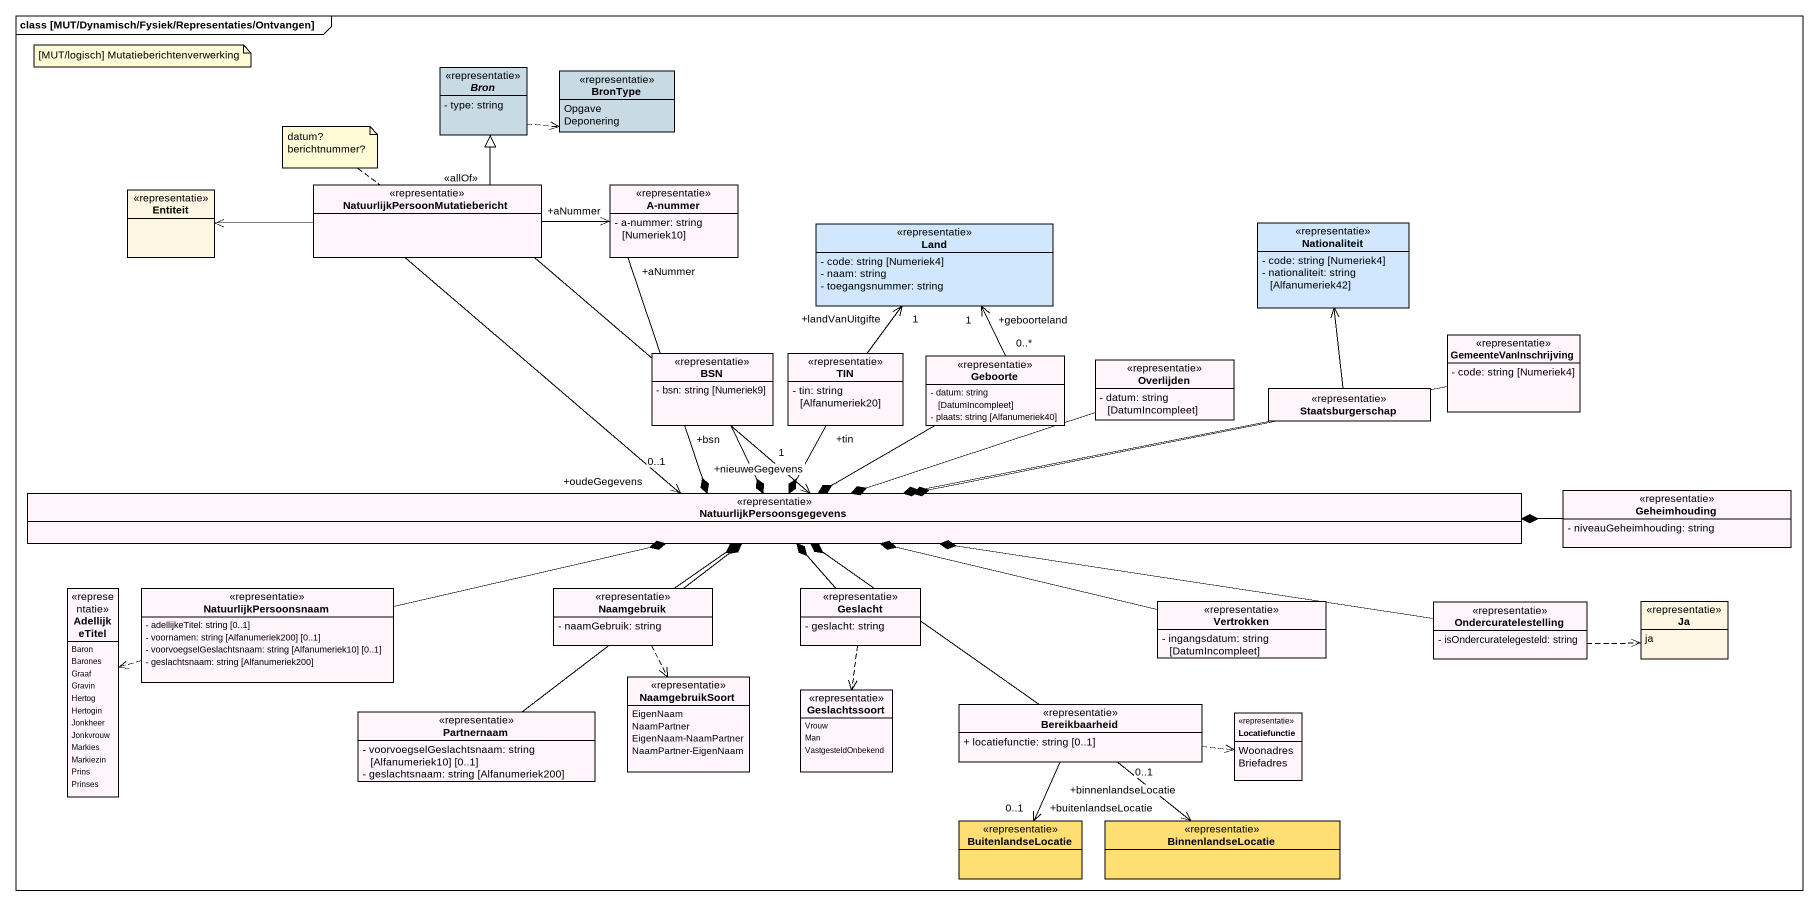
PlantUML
@startuml
mainframe class [MUT/Dynamisch/Fysiek/Representaties/Ontvangen]
hide circle
hide empty members
skinparam classAttributeIconSize 0
abstract class Bron <<representatie>> #C8DAE3 {
  - type: string
}
enum BronType <<representatie>> #C8DAE3 {
  Opgave
  Deponering
}
class Entiteit <<representatie>>
class "NatuurlijkPersoonMutatiebericht" as NatuurlijkPersoonMutatieberi <<representatie>> #FFF5FA
class "A-nummer" as A_nummer <<representatie>> #FFF5FA {
  - a-nummer: string [Numeriek10]
}
class Land <<representatie>> #D0E7FE {
  - code: string [Numeriek4]
  - naam: string
  - toegangsnummer: string
}
class Nationaliteit <<representatie>> #D0E7FE {
  - code: string [Numeriek4]
  - nationaliteit: string [Alfanumeriek42]
}
class BSN <<representatie>> #FFF5FA {
  - bsn: string [Numeriek9]
}
class TIN <<representatie>> #FFF5FA {
  - tin: string [Alfanumeriek20]
}
class Geboorte <<representatie>> #FFF5FA {
  - datum: string [DatumIncompleet]
  - plaats: string [Alfanumeriek40]
}
class GemeenteVanInschrijving <<representatie>> #FFF5FA {
  - code: string [Numeriek4]
}
class Overlijden <<representatie>> #FFF5FA {
  - datum: string [DatumIncompleet]
}
class Staatsburgerschap <<representatie>> #FFF5FA
class Geheimhouding <<representatie>> #FFF5FA {
  - niveauGeheimhouding: string
}
class NatuurlijkPersoonsgegevens <<representatie>> #FFF5FA
enum AdellijkeTitel <<representatie>> #FFF5FA {
  Baron
  Barones
  Graaf
  Gravin
  Hertog
  Hertogin
  Jonkheer
  Jonkvrouw
  Markies
  Markiezin
  Prins
  Prinses
}
class NatuurlijkPersoonsnaam <<representatie>> #FFF5FA {
  - adellijkeTitel: string [0..1]
  - voornamen: string [Alfanumeriek200] [0..1]
  - voorvoegselGeslachtsnaam: string [Alfanumeriek10] [0..1]
  - geslachtsnaam: string [Alfanumeriek200]
}
class Naamgebruik <<representatie>> #FFF5FA {
  - naamGebruik: string
}
class Geslacht <<representatie>> #FFF5FA {
  - geslacht: string
}
class Vertrokken <<representatie>> #FFF5FA {
  - ingangsdatum: string [DatumIncompleet]
}
class Ondercuratelestelling <<representatie>> #FFF5FA {
  - isOndercuratelegesteld: string
}
enum Ja <<representatie>> {
  ja
}
enum NaamgebruikSoort <<representatie>> #FFF5FA {
  EigenNaam
  NaamPartner
  EigenNaam-NaamPartner
  NaamPartner-EigenNaam
}
enum Geslachtssoort <<representatie>> #FFF5FA {
  Vrouw
  Man
  VastgesteldOnbekend
}
class Bereikbaarheid <<representatie>> #FFF5FA {
  + locatiefunctie: string [0..1]
}
class Partnernaam <<representatie>> #FFF5FA {
  - voorvoegselGeslachtsnaam: string [Alfanumeriek10] [0..1]
  - geslachtsnaam: string [Alfanumeriek200]
}
enum Locatiefunctie <<representatie>> #FFF5FA {
  Woonadres
  Briefadres
}
class BuitenlandseLocatie <<representatie>> #FFDE73
class BinnenlandseLocatie <<representatie>> #FFDE73
Bron .right.> BronType
NatuurlijkPersoonMutatieberi -up-|> Bron : <<allOf>>
NatuurlijkPersoonMutatieberi -left-> Entiteit
NatuurlijkPersoonMutatieberi -right-> "+aNummer" A_nummer
NatuurlijkPersoonMutatieberi --> "+nieuweGegevens\n1" NatuurlijkPersoonsgegevens
NatuurlijkPersoonMutatieberi --> "+oudeGegevens\n0..1" NatuurlijkPersoonsgegevens
A_nummer "+aNummer" --* NatuurlijkPersoonsgegevens
BSN "+bsn" --* NatuurlijkPersoonsgegevens
TIN -up-> "+landVanUitgifte\n1" Land
TIN "+tin" --* NatuurlijkPersoonsgegevens
Geboorte "0..*" -up-> "+geboorteland\n1" Land
Geboorte -left-* NatuurlijkPersoonsgegevens
GemeenteVanInschrijving -left-* NatuurlijkPersoonsgegevens
Overlijden -left-* NatuurlijkPersoonsgegevens
Staatsburgerschap -up-> Nationaliteit
Staatsburgerschap -left-* NatuurlijkPersoonsgegevens
Geheimhouding -left-* NatuurlijkPersoonsgegevens
NatuurlijkPersoonsnaam -right-* NatuurlijkPersoonsgegevens
NatuurlijkPersoonsnaam .left.> AdellijkeTitel
Naamgebruik -up-* NatuurlijkPersoonsgegevens
Naamgebruik ..> NaamgebruikSoort
Geslacht -up-* NatuurlijkPersoonsgegevens
Geslacht ..> Geslachtssoort
Vertrokken -left-* NatuurlijkPersoonsgegevens
Ondercuratelestelling -left-* NatuurlijkPersoonsgegevens
Ondercuratelestelling .right.> Ja
Bereikbaarheid -up-* NatuurlijkPersoonsgegevens
Bereikbaarheid .right.> Locatiefunctie
Bereikbaarheid --> "+buitenlandseLocatie\n0..1" BuitenlandseLocatie
Bereikbaarheid --> "+binnenlandseLocatie\n0..1" BinnenlandseLocatie
Partnernaam -up-* NatuurlijkPersoonsgegevens
note as N1
  [MUT/logisch] Mutatieberichtenverwerking
end note
note top of NatuurlijkPersoonMutatieberi
  datum?
  berichtnummer?
end note
@enduml
